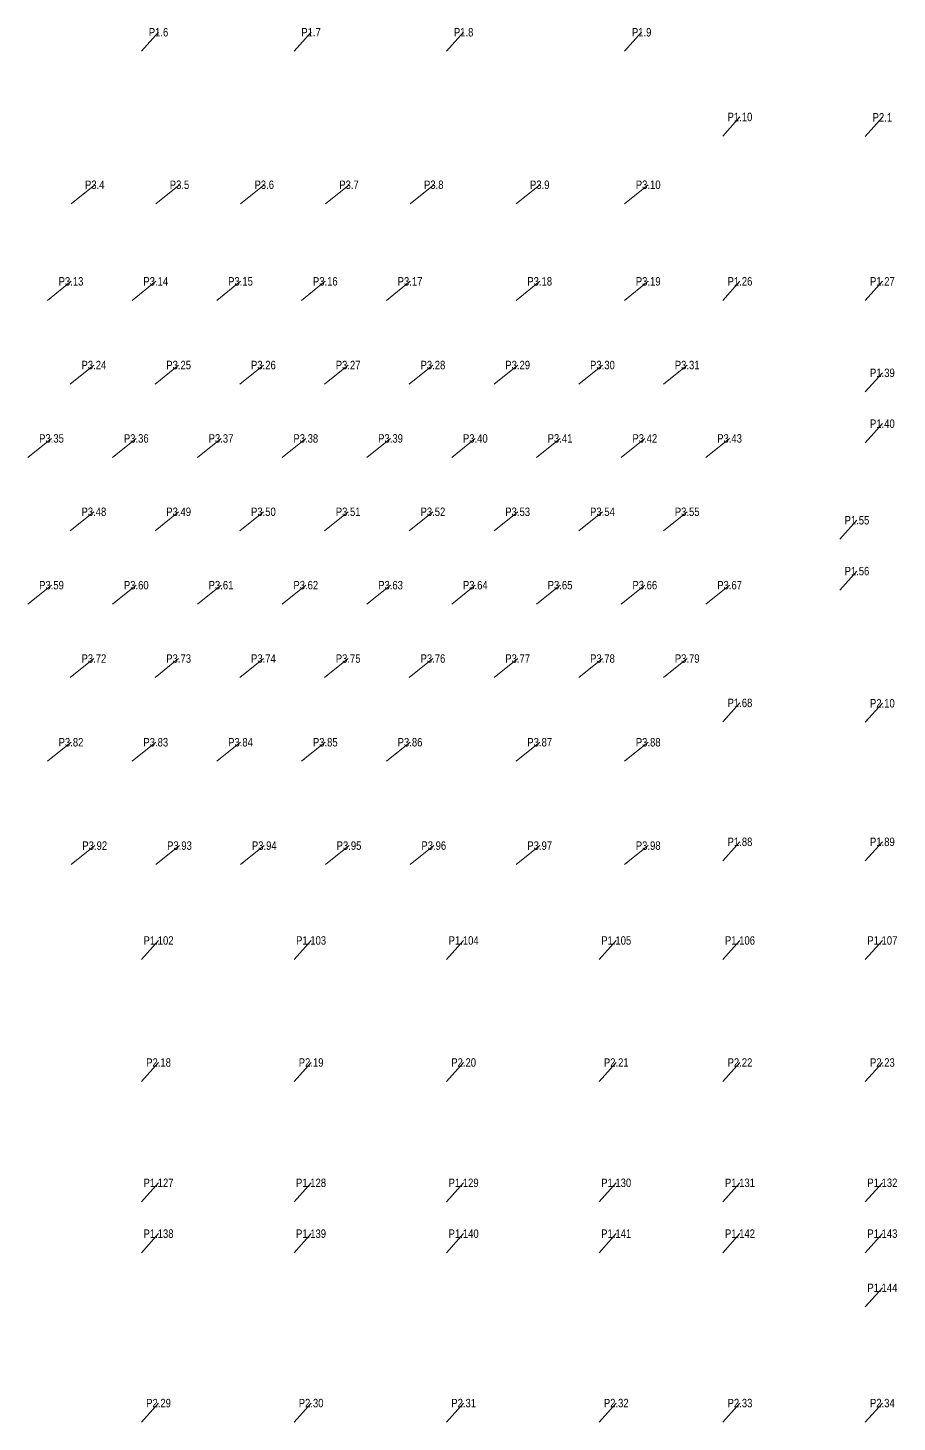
# Model space of a CAD drawing. Header units: millimetres. Extents: x -1281 to 209676, y -1281 to 87681.
# Drawn here: x 48000 to 99276, y 5400 to 87681 of the extents above; entities that cross this region are included whole.
import ezdxf
from ezdxf.enums import TextEntityAlignment as Align

# ---------------------------------------------------------------- set-up
doc = ezdxf.new("R2010")
doc.units = ezdxf.units.MM
doc.layers.get('Defpoints').update_dxf_attribs({"color": 151, "lineweight": 9})
for name, color, linetype, lineweight in [('NDC_S_ANNO', 7, 'Continuous', 20), ('NDC_S_DIM', 1, 'Continuous', 15), ('NDC_S_VN TEXT', 7, 'Continuous', 20)]:
    doc.layers.add(name, color=color, linetype=linetype, lineweight=lineweight)
doc.styles.add('ARIAL', font='arial.ttf', dxfattribs={"width": 0.8})
doc.styles.add('NDC_DIM', font='', dxfattribs={"width": 0.75})
doc.styles.get('NDC_DIM').set_extended_font_data('Dotum')
doc.dimstyles.new('NDC_dim_iso', dxfattribs={"dimtxt": 2.2, "dimasz": 1, "dimexe": 1.5, "dimexo": 2.5, "dimgap": 1, "dimtad": 1, "dimdec": 0, "dimzin": 0, "dimdsep": 46, "dimtxsty": 'NDC_DIM', "dimblk": 'DIMMARK', "dimcen": 0.09, "dimdle": 1.2, "dimclrd": 1, "dimclre": 1, "dimclrt": 3, "dimadec": 0, "dimazin": 0, "dimtfac": 1, "dimtdec": 0, "dimtix": 1, "dimtofl": 0, "dimtmove": 0, "dimatfit": 3, "dimfxl": 6, "dimfxlon": 1, "dimtolj": 1, "dimtzin": 0, "dimarcsym": 0})

# ---------------------------------------------------------------- blocks, each defined once
blk = doc.blocks.new('DIMMARK')
at = {"layer": 'NDC_S_DIM', "color": 1}
blk.add_line((-1.5, 0), (1, 0), dxfattribs=at)
at = {"layer": 'NDC_S_DIM', "color": 2, "const_width": 0.1}
blk.add_lwpolyline([(-0.42, -0.42), (0.42, 0.42)], dxfattribs=at)
blk = doc.blocks.new('*U185')
at = {"layer": 'NDC_S_ANNO', "ltscale": 0.8, "style": 'ARIAL', "width": 0.8}
blk.add_attdef('TEN', text='', height=2.5, dxfattribs=at).set_placement((5.03, 5.62), align=Align.MIDDLE_CENTER)
at = {"layer": 'NDC_S_ANNO', "ltscale": 0.8, "style": 'ARIAL', "width": 0.8, "flags": 1}
blk.add_attdef('CHU_THICH', text='', height=2.5, dxfattribs=at).set_placement((0, 0), align=Align.MIDDLE_CENTER)
at = {"layer": 'Defpoints'}
blk.add_leader([(0, 0), (5.03, 5.62)], dimstyle='NDC_dim_iso', override={"dimgap": 0.625, "dimtad": 0}, dxfattribs=at)
blk = doc.blocks.new('*U187')
at = {"layer": 'NDC_S_ANNO', "ltscale": 0.8, "style": 'ARIAL', "width": 0.8}
blk.add_attdef('TEN', text='', height=2.5, dxfattribs=at).set_placement((6.97, 5.62), align=Align.MIDDLE_CENTER)
at = {"layer": 'NDC_S_ANNO', "ltscale": 0.8, "style": 'ARIAL', "width": 0.8, "flags": 1}
blk.add_attdef('CHU_THICH', text='', height=2.5, dxfattribs=at).set_placement((0, 0), align=Align.MIDDLE_CENTER)
at = {"layer": 'Defpoints'}
blk.add_leader([(0, 0), (6.97, 5.62)], dimstyle='NDC_dim_iso', override={"dimgap": 0.625, "dimtad": 0}, dxfattribs=at)

msp = doc.modelspace()

# ---------------------------------------------------------------- block references
at = {"layer": 'NDC_S_VN TEXT', "xscale": 200, "yscale": 200, "zscale": 200}
for p, values in [((54700, 86300), {'TEN': 'P1.6'}), ((63700, 86300), {'TEN': 'P1.7'}), ((72700, 86300), {'TEN': 'P1.8'}), ((83200, 86300), {'TEN': 'P1.9'}), ((89000, 81300), {'TEN': 'P1.10'}), ((89000, 71600), {'TEN': 'P1.26'}), ((97400, 71600), {'TEN': 'P1.27'}), ((97400, 66200), {'TEN': 'P1.39'}), ((97400, 63200), {'TEN': 'P1.40'}), ((95900, 57500), {'TEN': 'P1.55'}), ((95900, 54500), {'TEN': 'P1.56'}), ((89000, 46722), {'TEN': 'P1.68'}), ((89000, 38522), {'TEN': 'P1.88'}), ((97400, 38522), {'TEN': 'P1.89'}), ((54700, 32700), {'TEN': 'P1.102'}), ((63700, 32700), {'TEN': 'P1.103'}), ((72700, 32700), {'TEN': 'P1.104'}), ((81700, 32700), {'TEN': 'P1.105'}), ((89000, 32700), {'TEN': 'P1.106'}), ((97400, 32700), {'TEN': 'P1.107'}), ((54700, 18398), {'TEN': 'P1.127'}), ((63698, 18398), {'TEN': 'P1.128'}), ((72698, 18398), {'TEN': 'P1.129'}), ((81698, 18398), {'TEN': 'P1.130'}), ((89000, 18398), {'TEN': 'P1.131'}), ((97400, 18400), {'TEN': 'P1.132'}), ((54700, 15398), {'TEN': 'P1.138'}), ((63698, 15398), {'TEN': 'P1.139'}), ((72700, 15398), {'TEN': 'P1.140'}), ((81698, 15398), {'TEN': 'P1.141'}), ((89000, 15400), {'TEN': 'P1.142'}), ((97400, 15400), {'TEN': 'P1.143'}), ((97400, 12200), {'TEN': 'P1.144'})]:
    msp.add_blockref('*U185', p, dxfattribs=at).add_auto_attribs(values)
at = {"layer": 'NDC_S_VN TEXT'}
ref = msp.add_blockref('*U185', (97400, 81278), dxfattribs=dict(at, xscale=200, yscale=200, zscale=200))
ref.add_attrib('TEN', 'P2.1', dxfattribs={"layer": 'NDC_S_ANNO', "color": 3, "ltscale": 0.8, "height": 500, "style": 'ARIAL', "width": 0.8}).set_placement((98407, 82402), align=Align.MIDDLE_CENTER)
ref = msp.add_blockref('*U187', (50550, 77300), dxfattribs=dict(at, xscale=200, yscale=200, zscale=200))
ref.add_attrib('TEN', 'P3.4', dxfattribs={"layer": 'NDC_S_ANNO', "color": 6, "ltscale": 0.8, "height": 500, "style": 'ARIAL', "width": 0.8}).set_placement((51943, 78423), align=Align.MIDDLE_CENTER)
ref = msp.add_blockref('*U187', (55550, 77300), dxfattribs=dict(at, xscale=200, yscale=200, zscale=200))
ref.add_attrib('TEN', 'P3.5', dxfattribs={"layer": 'NDC_S_ANNO', "color": 6, "ltscale": 0.8, "height": 500, "style": 'ARIAL', "width": 0.8}).set_placement((56943, 78423), align=Align.MIDDLE_CENTER)
ref = msp.add_blockref('*U187', (60550, 77300), dxfattribs=dict(at, xscale=200, yscale=200, zscale=200))
ref.add_attrib('TEN', 'P3.6', dxfattribs={"layer": 'NDC_S_ANNO', "color": 6, "ltscale": 0.8, "height": 500, "style": 'ARIAL', "width": 0.8}).set_placement((61943, 78423), align=Align.MIDDLE_CENTER)
ref = msp.add_blockref('*U187', (65550, 77300), dxfattribs=dict(at, xscale=200, yscale=200, zscale=200))
ref.add_attrib('TEN', 'P3.7', dxfattribs={"layer": 'NDC_S_ANNO', "color": 6, "ltscale": 0.8, "height": 500, "style": 'ARIAL', "width": 0.8}).set_placement((66943, 78423), align=Align.MIDDLE_CENTER)
ref = msp.add_blockref('*U187', (70550, 77300), dxfattribs=dict(at, xscale=200, yscale=200, zscale=200))
ref.add_attrib('TEN', 'P3.8', dxfattribs={"layer": 'NDC_S_ANNO', "color": 6, "ltscale": 0.8, "height": 500, "style": 'ARIAL', "width": 0.8}).set_placement((71943, 78423), align=Align.MIDDLE_CENTER)
ref = msp.add_blockref('*U187', (76800, 77300), dxfattribs=dict(at, xscale=200, yscale=200, zscale=200))
ref.add_attrib('TEN', 'P3.9', dxfattribs={"layer": 'NDC_S_ANNO', "color": 6, "ltscale": 0.8, "height": 500, "style": 'ARIAL', "width": 0.8}).set_placement((78193, 78423), align=Align.MIDDLE_CENTER)
ref = msp.add_blockref('*U187', (83200, 77300), dxfattribs=dict(at, xscale=200, yscale=200, zscale=200))
ref.add_attrib('TEN', 'P3.10', dxfattribs={"layer": 'NDC_S_ANNO', "color": 6, "ltscale": 0.8, "height": 500, "style": 'ARIAL', "width": 0.8}).set_placement((84593, 78423), align=Align.MIDDLE_CENTER)
ref = msp.add_blockref('*U187', (49150, 71600), dxfattribs=dict(at, xscale=200, yscale=200, zscale=200))
ref.add_attrib('TEN', 'P3.13', dxfattribs={"layer": 'NDC_S_ANNO', "color": 6, "ltscale": 0.8, "height": 500, "style": 'ARIAL', "width": 0.8}).set_placement((50543, 72723), align=Align.MIDDLE_CENTER)
ref = msp.add_blockref('*U187', (54150, 71600), dxfattribs=dict(at, xscale=200, yscale=200, zscale=200))
ref.add_attrib('TEN', 'P3.14', dxfattribs={"layer": 'NDC_S_ANNO', "color": 6, "ltscale": 0.8, "height": 500, "style": 'ARIAL', "width": 0.8}).set_placement((55543, 72723), align=Align.MIDDLE_CENTER)
ref = msp.add_blockref('*U187', (59150, 71600), dxfattribs=dict(at, xscale=200, yscale=200, zscale=200))
ref.add_attrib('TEN', 'P3.15', dxfattribs={"layer": 'NDC_S_ANNO', "color": 6, "ltscale": 0.8, "height": 500, "style": 'ARIAL', "width": 0.8}).set_placement((60543, 72723), align=Align.MIDDLE_CENTER)
ref = msp.add_blockref('*U187', (64150, 71600), dxfattribs=dict(at, xscale=200, yscale=200, zscale=200))
ref.add_attrib('TEN', 'P3.16', dxfattribs={"layer": 'NDC_S_ANNO', "color": 6, "ltscale": 0.8, "height": 500, "style": 'ARIAL', "width": 0.8}).set_placement((65543, 72723), align=Align.MIDDLE_CENTER)
ref = msp.add_blockref('*U187', (69150, 71600), dxfattribs=dict(at, xscale=200, yscale=200, zscale=200))
ref.add_attrib('TEN', 'P3.17', dxfattribs={"layer": 'NDC_S_ANNO', "color": 6, "ltscale": 0.8, "height": 500, "style": 'ARIAL', "width": 0.8}).set_placement((70543, 72723), align=Align.MIDDLE_CENTER)
ref = msp.add_blockref('*U187', (76800, 71600), dxfattribs=dict(at, xscale=200, yscale=200, zscale=200))
ref.add_attrib('TEN', 'P3.18', dxfattribs={"layer": 'NDC_S_ANNO', "color": 6, "ltscale": 0.8, "height": 500, "style": 'ARIAL', "width": 0.8}).set_placement((78193, 72723), align=Align.MIDDLE_CENTER)
ref = msp.add_blockref('*U187', (83200, 71600), dxfattribs=dict(at, xscale=200, yscale=200, zscale=200))
ref.add_attrib('TEN', 'P3.19', dxfattribs={"layer": 'NDC_S_ANNO', "color": 6, "ltscale": 0.8, "height": 500, "style": 'ARIAL', "width": 0.8}).set_placement((84593, 72723), align=Align.MIDDLE_CENTER)
ref = msp.add_blockref('*U187', (50500, 66660), dxfattribs=dict(at, xscale=200, yscale=200, zscale=200))
ref.add_attrib('TEN', 'P3.24', dxfattribs={"layer": 'NDC_S_ANNO', "color": 6, "ltscale": 0.8, "height": 500, "style": 'ARIAL', "width": 0.8}).set_placement((51893, 67783), align=Align.MIDDLE_CENTER)
ref = msp.add_blockref('*U187', (55500, 66660), dxfattribs=dict(at, xscale=200, yscale=200, zscale=200))
ref.add_attrib('TEN', 'P3.25', dxfattribs={"layer": 'NDC_S_ANNO', "color": 6, "ltscale": 0.8, "height": 500, "style": 'ARIAL', "width": 0.8}).set_placement((56893, 67783), align=Align.MIDDLE_CENTER)
ref = msp.add_blockref('*U187', (60500, 66660), dxfattribs=dict(at, xscale=200, yscale=200, zscale=200))
ref.add_attrib('TEN', 'P3.26', dxfattribs={"layer": 'NDC_S_ANNO', "color": 6, "ltscale": 0.8, "height": 500, "style": 'ARIAL', "width": 0.8}).set_placement((61893, 67783), align=Align.MIDDLE_CENTER)
ref = msp.add_blockref('*U187', (65500, 66660), dxfattribs=dict(at, xscale=200, yscale=200, zscale=200))
ref.add_attrib('TEN', 'P3.27', dxfattribs={"layer": 'NDC_S_ANNO', "color": 6, "ltscale": 0.8, "height": 500, "style": 'ARIAL', "width": 0.8}).set_placement((66893, 67783), align=Align.MIDDLE_CENTER)
ref = msp.add_blockref('*U187', (70500, 66660), dxfattribs=dict(at, xscale=200, yscale=200, zscale=200))
ref.add_attrib('TEN', 'P3.28', dxfattribs={"layer": 'NDC_S_ANNO', "color": 6, "ltscale": 0.8, "height": 500, "style": 'ARIAL', "width": 0.8}).set_placement((71893, 67783), align=Align.MIDDLE_CENTER)
ref = msp.add_blockref('*U187', (75500, 66660), dxfattribs=dict(at, xscale=200, yscale=200, zscale=200))
ref.add_attrib('TEN', 'P3.29', dxfattribs={"layer": 'NDC_S_ANNO', "color": 6, "ltscale": 0.8, "height": 500, "style": 'ARIAL', "width": 0.8}).set_placement((76893, 67783), align=Align.MIDDLE_CENTER)
ref = msp.add_blockref('*U187', (80500, 66660), dxfattribs=dict(at, xscale=200, yscale=200, zscale=200))
ref.add_attrib('TEN', 'P3.30', dxfattribs={"layer": 'NDC_S_ANNO', "color": 6, "ltscale": 0.8, "height": 500, "style": 'ARIAL', "width": 0.8}).set_placement((81893, 67783), align=Align.MIDDLE_CENTER)
ref = msp.add_blockref('*U187', (85500, 66660), dxfattribs=dict(at, xscale=200, yscale=200, zscale=200))
ref.add_attrib('TEN', 'P3.31', dxfattribs={"layer": 'NDC_S_ANNO', "color": 6, "ltscale": 0.8, "height": 500, "style": 'ARIAL', "width": 0.8}).set_placement((86893, 67783), align=Align.MIDDLE_CENTER)
ref = msp.add_blockref('*U187', (48000, 62330), dxfattribs=dict(at, xscale=200, yscale=200, zscale=200))
ref.add_attrib('TEN', 'P3.35', dxfattribs={"layer": 'NDC_S_ANNO', "color": 6, "ltscale": 0.8, "height": 500, "style": 'ARIAL', "width": 0.8}).set_placement((49393, 63453), align=Align.MIDDLE_CENTER)
ref = msp.add_blockref('*U187', (53000, 62330), dxfattribs=dict(at, xscale=200, yscale=200, zscale=200))
ref.add_attrib('TEN', 'P3.36', dxfattribs={"layer": 'NDC_S_ANNO', "color": 6, "ltscale": 0.8, "height": 500, "style": 'ARIAL', "width": 0.8}).set_placement((54393, 63453), align=Align.MIDDLE_CENTER)
ref = msp.add_blockref('*U187', (58000, 62330), dxfattribs=dict(at, xscale=200, yscale=200, zscale=200))
ref.add_attrib('TEN', 'P3.37', dxfattribs={"layer": 'NDC_S_ANNO', "color": 6, "ltscale": 0.8, "height": 500, "style": 'ARIAL', "width": 0.8}).set_placement((59393, 63453), align=Align.MIDDLE_CENTER)
ref = msp.add_blockref('*U187', (63000, 62330), dxfattribs=dict(at, xscale=200, yscale=200, zscale=200))
ref.add_attrib('TEN', 'P3.38', dxfattribs={"layer": 'NDC_S_ANNO', "color": 6, "ltscale": 0.8, "height": 500, "style": 'ARIAL', "width": 0.8}).set_placement((64393, 63453), align=Align.MIDDLE_CENTER)
ref = msp.add_blockref('*U187', (68000, 62330), dxfattribs=dict(at, xscale=200, yscale=200, zscale=200))
ref.add_attrib('TEN', 'P3.39', dxfattribs={"layer": 'NDC_S_ANNO', "color": 6, "ltscale": 0.8, "height": 500, "style": 'ARIAL', "width": 0.8}).set_placement((69393, 63453), align=Align.MIDDLE_CENTER)
ref = msp.add_blockref('*U187', (73000, 62330), dxfattribs=dict(at, xscale=200, yscale=200, zscale=200))
ref.add_attrib('TEN', 'P3.40', dxfattribs={"layer": 'NDC_S_ANNO', "color": 6, "ltscale": 0.8, "height": 500, "style": 'ARIAL', "width": 0.8}).set_placement((74393, 63453), align=Align.MIDDLE_CENTER)
ref = msp.add_blockref('*U187', (78000, 62330), dxfattribs=dict(at, xscale=200, yscale=200, zscale=200))
ref.add_attrib('TEN', 'P3.41', dxfattribs={"layer": 'NDC_S_ANNO', "color": 6, "ltscale": 0.8, "height": 500, "style": 'ARIAL', "width": 0.8}).set_placement((79393, 63453), align=Align.MIDDLE_CENTER)
ref = msp.add_blockref('*U187', (83000, 62330), dxfattribs=dict(at, xscale=200, yscale=200, zscale=200))
ref.add_attrib('TEN', 'P3.42', dxfattribs={"layer": 'NDC_S_ANNO', "color": 6, "ltscale": 0.8, "height": 500, "style": 'ARIAL', "width": 0.8}).set_placement((84393, 63453), align=Align.MIDDLE_CENTER)
ref = msp.add_blockref('*U187', (88000, 62330), dxfattribs=dict(at, xscale=200, yscale=200, zscale=200))
ref.add_attrib('TEN', 'P3.43', dxfattribs={"layer": 'NDC_S_ANNO', "color": 6, "ltscale": 0.8, "height": 500, "style": 'ARIAL', "width": 0.8}).set_placement((89393, 63453), align=Align.MIDDLE_CENTER)
ref = msp.add_blockref('*U187', (50500, 58000), dxfattribs=dict(at, xscale=200, yscale=200, zscale=200))
ref.add_attrib('TEN', 'P3.48', dxfattribs={"layer": 'NDC_S_ANNO', "color": 6, "ltscale": 0.8, "height": 500, "style": 'ARIAL', "width": 0.8}).set_placement((51893, 59123), align=Align.MIDDLE_CENTER)
ref = msp.add_blockref('*U187', (55500, 58000), dxfattribs=dict(at, xscale=200, yscale=200, zscale=200))
ref.add_attrib('TEN', 'P3.49', dxfattribs={"layer": 'NDC_S_ANNO', "color": 6, "ltscale": 0.8, "height": 500, "style": 'ARIAL', "width": 0.8}).set_placement((56893, 59123), align=Align.MIDDLE_CENTER)
ref = msp.add_blockref('*U187', (60500, 58000), dxfattribs=dict(at, xscale=200, yscale=200, zscale=200))
ref.add_attrib('TEN', 'P3.50', dxfattribs={"layer": 'NDC_S_ANNO', "color": 6, "ltscale": 0.8, "height": 500, "style": 'ARIAL', "width": 0.8}).set_placement((61893, 59123), align=Align.MIDDLE_CENTER)
ref = msp.add_blockref('*U187', (65500, 58000), dxfattribs=dict(at, xscale=200, yscale=200, zscale=200))
ref.add_attrib('TEN', 'P3.51', dxfattribs={"layer": 'NDC_S_ANNO', "color": 6, "ltscale": 0.8, "height": 500, "style": 'ARIAL', "width": 0.8}).set_placement((66893, 59123), align=Align.MIDDLE_CENTER)
ref = msp.add_blockref('*U187', (70500, 58000), dxfattribs=dict(at, xscale=200, yscale=200, zscale=200))
ref.add_attrib('TEN', 'P3.52', dxfattribs={"layer": 'NDC_S_ANNO', "color": 6, "ltscale": 0.8, "height": 500, "style": 'ARIAL', "width": 0.8}).set_placement((71893, 59123), align=Align.MIDDLE_CENTER)
ref = msp.add_blockref('*U187', (75500, 58000), dxfattribs=dict(at, xscale=200, yscale=200, zscale=200))
ref.add_attrib('TEN', 'P3.53', dxfattribs={"layer": 'NDC_S_ANNO', "color": 6, "ltscale": 0.8, "height": 500, "style": 'ARIAL', "width": 0.8}).set_placement((76893, 59123), align=Align.MIDDLE_CENTER)
ref = msp.add_blockref('*U187', (80500, 58000), dxfattribs=dict(at, xscale=200, yscale=200, zscale=200))
ref.add_attrib('TEN', 'P3.54', dxfattribs={"layer": 'NDC_S_ANNO', "color": 6, "ltscale": 0.8, "height": 500, "style": 'ARIAL', "width": 0.8}).set_placement((81893, 59123), align=Align.MIDDLE_CENTER)
ref = msp.add_blockref('*U187', (85500, 58000), dxfattribs=dict(at, xscale=200, yscale=200, zscale=200))
ref.add_attrib('TEN', 'P3.55', dxfattribs={"layer": 'NDC_S_ANNO', "color": 6, "ltscale": 0.8, "height": 500, "style": 'ARIAL', "width": 0.8}).set_placement((86893, 59123), align=Align.MIDDLE_CENTER)
ref = msp.add_blockref('*U187', (48000, 53670), dxfattribs=dict(at, xscale=200, yscale=200, zscale=200))
ref.add_attrib('TEN', 'P3.59', dxfattribs={"layer": 'NDC_S_ANNO', "color": 6, "ltscale": 0.8, "height": 500, "style": 'ARIAL', "width": 0.8}).set_placement((49393, 54793), align=Align.MIDDLE_CENTER)
ref = msp.add_blockref('*U187', (53000, 53670), dxfattribs=dict(at, xscale=200, yscale=200, zscale=200))
ref.add_attrib('TEN', 'P3.60', dxfattribs={"layer": 'NDC_S_ANNO', "color": 6, "ltscale": 0.8, "height": 500, "style": 'ARIAL', "width": 0.8}).set_placement((54393, 54793), align=Align.MIDDLE_CENTER)
ref = msp.add_blockref('*U187', (58000, 53670), dxfattribs=dict(at, xscale=200, yscale=200, zscale=200))
ref.add_attrib('TEN', 'P3.61', dxfattribs={"layer": 'NDC_S_ANNO', "color": 6, "ltscale": 0.8, "height": 500, "style": 'ARIAL', "width": 0.8}).set_placement((59393, 54793), align=Align.MIDDLE_CENTER)
ref = msp.add_blockref('*U187', (63000, 53670), dxfattribs=dict(at, xscale=200, yscale=200, zscale=200))
ref.add_attrib('TEN', 'P3.62', dxfattribs={"layer": 'NDC_S_ANNO', "color": 6, "ltscale": 0.8, "height": 500, "style": 'ARIAL', "width": 0.8}).set_placement((64393, 54793), align=Align.MIDDLE_CENTER)
ref = msp.add_blockref('*U187', (68000, 53670), dxfattribs=dict(at, xscale=200, yscale=200, zscale=200))
ref.add_attrib('TEN', 'P3.63', dxfattribs={"layer": 'NDC_S_ANNO', "color": 6, "ltscale": 0.8, "height": 500, "style": 'ARIAL', "width": 0.8}).set_placement((69393, 54793), align=Align.MIDDLE_CENTER)
ref = msp.add_blockref('*U187', (73000, 53670), dxfattribs=dict(at, xscale=200, yscale=200, zscale=200))
ref.add_attrib('TEN', 'P3.64', dxfattribs={"layer": 'NDC_S_ANNO', "color": 6, "ltscale": 0.8, "height": 500, "style": 'ARIAL', "width": 0.8}).set_placement((74393, 54793), align=Align.MIDDLE_CENTER)
ref = msp.add_blockref('*U187', (78000, 53670), dxfattribs=dict(at, xscale=200, yscale=200, zscale=200))
ref.add_attrib('TEN', 'P3.65', dxfattribs={"layer": 'NDC_S_ANNO', "color": 6, "ltscale": 0.8, "height": 500, "style": 'ARIAL', "width": 0.8}).set_placement((79393, 54793), align=Align.MIDDLE_CENTER)
ref = msp.add_blockref('*U187', (83000, 53670), dxfattribs=dict(at, xscale=200, yscale=200, zscale=200))
ref.add_attrib('TEN', 'P3.66', dxfattribs={"layer": 'NDC_S_ANNO', "color": 6, "ltscale": 0.8, "height": 500, "style": 'ARIAL', "width": 0.8}).set_placement((84393, 54793), align=Align.MIDDLE_CENTER)
ref = msp.add_blockref('*U187', (88000, 53670), dxfattribs=dict(at, xscale=200, yscale=200, zscale=200))
ref.add_attrib('TEN', 'P3.67', dxfattribs={"layer": 'NDC_S_ANNO', "color": 6, "ltscale": 0.8, "height": 500, "style": 'ARIAL', "width": 0.8}).set_placement((89393, 54793), align=Align.MIDDLE_CENTER)
ref = msp.add_blockref('*U187', (50500, 49340), dxfattribs=dict(at, xscale=200, yscale=200, zscale=200))
ref.add_attrib('TEN', 'P3.72', dxfattribs={"layer": 'NDC_S_ANNO', "color": 6, "ltscale": 0.8, "height": 500, "style": 'ARIAL', "width": 0.8}).set_placement((51893, 50463), align=Align.MIDDLE_CENTER)
ref = msp.add_blockref('*U187', (55500, 49340), dxfattribs=dict(at, xscale=200, yscale=200, zscale=200))
ref.add_attrib('TEN', 'P3.73', dxfattribs={"layer": 'NDC_S_ANNO', "color": 6, "ltscale": 0.8, "height": 500, "style": 'ARIAL', "width": 0.8}).set_placement((56893, 50463), align=Align.MIDDLE_CENTER)
ref = msp.add_blockref('*U187', (60500, 49340), dxfattribs=dict(at, xscale=200, yscale=200, zscale=200))
ref.add_attrib('TEN', 'P3.74', dxfattribs={"layer": 'NDC_S_ANNO', "color": 6, "ltscale": 0.8, "height": 500, "style": 'ARIAL', "width": 0.8}).set_placement((61893, 50463), align=Align.MIDDLE_CENTER)
ref = msp.add_blockref('*U187', (65500, 49340), dxfattribs=dict(at, xscale=200, yscale=200, zscale=200))
ref.add_attrib('TEN', 'P3.75', dxfattribs={"layer": 'NDC_S_ANNO', "color": 6, "ltscale": 0.8, "height": 500, "style": 'ARIAL', "width": 0.8}).set_placement((66893, 50463), align=Align.MIDDLE_CENTER)
ref = msp.add_blockref('*U187', (70500, 49340), dxfattribs=dict(at, xscale=200, yscale=200, zscale=200))
ref.add_attrib('TEN', 'P3.76', dxfattribs={"layer": 'NDC_S_ANNO', "color": 6, "ltscale": 0.8, "height": 500, "style": 'ARIAL', "width": 0.8}).set_placement((71893, 50463), align=Align.MIDDLE_CENTER)
ref = msp.add_blockref('*U187', (75500, 49340), dxfattribs=dict(at, xscale=200, yscale=200, zscale=200))
ref.add_attrib('TEN', 'P3.77', dxfattribs={"layer": 'NDC_S_ANNO', "color": 6, "ltscale": 0.8, "height": 500, "style": 'ARIAL', "width": 0.8}).set_placement((76893, 50463), align=Align.MIDDLE_CENTER)
ref = msp.add_blockref('*U187', (80500, 49340), dxfattribs=dict(at, xscale=200, yscale=200, zscale=200))
ref.add_attrib('TEN', 'P3.78', dxfattribs={"layer": 'NDC_S_ANNO', "color": 6, "ltscale": 0.8, "height": 500, "style": 'ARIAL', "width": 0.8}).set_placement((81893, 50463), align=Align.MIDDLE_CENTER)
ref = msp.add_blockref('*U187', (85500, 49340), dxfattribs=dict(at, xscale=200, yscale=200, zscale=200))
ref.add_attrib('TEN', 'P3.79', dxfattribs={"layer": 'NDC_S_ANNO', "color": 6, "ltscale": 0.8, "height": 500, "style": 'ARIAL', "width": 0.8}).set_placement((86893, 50463), align=Align.MIDDLE_CENTER)
ref = msp.add_blockref('*U185', (97400, 46700), dxfattribs=dict(at, xscale=200, yscale=200, zscale=200))
ref.add_attrib('TEN', 'P2.10', dxfattribs={"layer": 'NDC_S_ANNO', "color": 3, "ltscale": 0.8, "height": 500, "style": 'ARIAL', "width": 0.8}).set_placement((98407, 47823), align=Align.MIDDLE_CENTER)
ref = msp.add_blockref('*U187', (49150, 44400), dxfattribs=dict(at, xscale=200, yscale=200, zscale=200))
ref.add_attrib('TEN', 'P3.82', dxfattribs={"layer": 'NDC_S_ANNO', "color": 6, "ltscale": 0.8, "height": 500, "style": 'ARIAL', "width": 0.8}).set_placement((50543, 45523), align=Align.MIDDLE_CENTER)
ref = msp.add_blockref('*U187', (54150, 44400), dxfattribs=dict(at, xscale=200, yscale=200, zscale=200))
ref.add_attrib('TEN', 'P3.83', dxfattribs={"layer": 'NDC_S_ANNO', "color": 6, "ltscale": 0.8, "height": 500, "style": 'ARIAL', "width": 0.8}).set_placement((55543, 45523), align=Align.MIDDLE_CENTER)
ref = msp.add_blockref('*U187', (59150, 44400), dxfattribs=dict(at, xscale=200, yscale=200, zscale=200))
ref.add_attrib('TEN', 'P3.84', dxfattribs={"layer": 'NDC_S_ANNO', "color": 6, "ltscale": 0.8, "height": 500, "style": 'ARIAL', "width": 0.8}).set_placement((60543, 45523), align=Align.MIDDLE_CENTER)
ref = msp.add_blockref('*U187', (64150, 44400), dxfattribs=dict(at, xscale=200, yscale=200, zscale=200))
ref.add_attrib('TEN', 'P3.85', dxfattribs={"layer": 'NDC_S_ANNO', "color": 6, "ltscale": 0.8, "height": 500, "style": 'ARIAL', "width": 0.8}).set_placement((65543, 45523), align=Align.MIDDLE_CENTER)
ref = msp.add_blockref('*U187', (69150, 44400), dxfattribs=dict(at, xscale=200, yscale=200, zscale=200))
ref.add_attrib('TEN', 'P3.86', dxfattribs={"layer": 'NDC_S_ANNO', "color": 6, "ltscale": 0.8, "height": 500, "style": 'ARIAL', "width": 0.8}).set_placement((70543, 45523), align=Align.MIDDLE_CENTER)
ref = msp.add_blockref('*U187', (76800, 44400), dxfattribs=dict(at, xscale=200, yscale=200, zscale=200))
ref.add_attrib('TEN', 'P3.87', dxfattribs={"layer": 'NDC_S_ANNO', "color": 6, "ltscale": 0.8, "height": 500, "style": 'ARIAL', "width": 0.8}).set_placement((78193, 45523), align=Align.MIDDLE_CENTER)
ref = msp.add_blockref('*U187', (83200, 44400), dxfattribs=dict(at, xscale=200, yscale=200, zscale=200))
ref.add_attrib('TEN', 'P3.88', dxfattribs={"layer": 'NDC_S_ANNO', "color": 6, "ltscale": 0.8, "height": 500, "style": 'ARIAL', "width": 0.8}).set_placement((84593, 45523), align=Align.MIDDLE_CENTER)
ref = msp.add_blockref('*U187', (50550, 38300), dxfattribs=dict(at, xscale=200, yscale=200, zscale=200))
ref.add_attrib('TEN', 'P3.92', dxfattribs={"layer": 'NDC_S_ANNO', "color": 6, "ltscale": 0.8, "height": 500, "style": 'ARIAL', "width": 0.8}).set_placement((51943, 39423), align=Align.MIDDLE_CENTER)
ref = msp.add_blockref('*U187', (55550, 38300), dxfattribs=dict(at, xscale=200, yscale=200, zscale=200))
ref.add_attrib('TEN', 'P3.93', dxfattribs={"layer": 'NDC_S_ANNO', "color": 6, "ltscale": 0.8, "height": 500, "style": 'ARIAL', "width": 0.8}).set_placement((56943, 39423), align=Align.MIDDLE_CENTER)
ref = msp.add_blockref('*U187', (60550, 38300), dxfattribs=dict(at, xscale=200, yscale=200, zscale=200))
ref.add_attrib('TEN', 'P3.94', dxfattribs={"layer": 'NDC_S_ANNO', "color": 6, "ltscale": 0.8, "height": 500, "style": 'ARIAL', "width": 0.8}).set_placement((61943, 39423), align=Align.MIDDLE_CENTER)
ref = msp.add_blockref('*U187', (65550, 38300), dxfattribs=dict(at, xscale=200, yscale=200, zscale=200))
ref.add_attrib('TEN', 'P3.95', dxfattribs={"layer": 'NDC_S_ANNO', "color": 6, "ltscale": 0.8, "height": 500, "style": 'ARIAL', "width": 0.8}).set_placement((66943, 39423), align=Align.MIDDLE_CENTER)
ref = msp.add_blockref('*U187', (70550, 38300), dxfattribs=dict(at, xscale=200, yscale=200, zscale=200))
ref.add_attrib('TEN', 'P3.96', dxfattribs={"layer": 'NDC_S_ANNO', "color": 6, "ltscale": 0.8, "height": 500, "style": 'ARIAL', "width": 0.8}).set_placement((71943, 39423), align=Align.MIDDLE_CENTER)
ref = msp.add_blockref('*U187', (76800, 38300), dxfattribs=dict(at, xscale=200, yscale=200, zscale=200))
ref.add_attrib('TEN', 'P3.97', dxfattribs={"layer": 'NDC_S_ANNO', "color": 6, "ltscale": 0.8, "height": 500, "style": 'ARIAL', "width": 0.8}).set_placement((78193, 39423), align=Align.MIDDLE_CENTER)
ref = msp.add_blockref('*U187', (83200, 38300), dxfattribs=dict(at, xscale=200, yscale=200, zscale=200))
ref.add_attrib('TEN', 'P3.98', dxfattribs={"layer": 'NDC_S_ANNO', "color": 6, "ltscale": 0.8, "height": 500, "style": 'ARIAL', "width": 0.8}).set_placement((84593, 39423), align=Align.MIDDLE_CENTER)
ref = msp.add_blockref('*U185', (54700, 25500), dxfattribs=dict(at, xscale=200, yscale=200, zscale=200))
ref.add_attrib('TEN', 'P2.18', dxfattribs={"layer": 'NDC_S_ANNO', "color": 3, "ltscale": 0.8, "height": 500, "style": 'ARIAL', "width": 0.8}).set_placement((55707, 26623), align=Align.MIDDLE_CENTER)
ref = msp.add_blockref('*U185', (63700, 25500), dxfattribs=dict(at, xscale=200, yscale=200, zscale=200))
ref.add_attrib('TEN', 'P2.19', dxfattribs={"layer": 'NDC_S_ANNO', "color": 3, "ltscale": 0.8, "height": 500, "style": 'ARIAL', "width": 0.8}).set_placement((64707, 26623), align=Align.MIDDLE_CENTER)
ref = msp.add_blockref('*U185', (72700, 25500), dxfattribs=dict(at, xscale=200, yscale=200, zscale=200))
ref.add_attrib('TEN', 'P2.20', dxfattribs={"layer": 'NDC_S_ANNO', "color": 3, "ltscale": 0.8, "height": 500, "style": 'ARIAL', "width": 0.8}).set_placement((73707, 26623), align=Align.MIDDLE_CENTER)
ref = msp.add_blockref('*U185', (81700, 25500), dxfattribs=dict(at, xscale=200, yscale=200, zscale=200))
ref.add_attrib('TEN', 'P2.21', dxfattribs={"layer": 'NDC_S_ANNO', "color": 3, "ltscale": 0.8, "height": 500, "style": 'ARIAL', "width": 0.8}).set_placement((82707, 26623), align=Align.MIDDLE_CENTER)
ref = msp.add_blockref('*U185', (89000, 25500), dxfattribs=dict(at, xscale=200, yscale=200, zscale=200))
ref.add_attrib('TEN', 'P2.22', dxfattribs={"layer": 'NDC_S_ANNO', "color": 3, "ltscale": 0.8, "height": 500, "style": 'ARIAL', "width": 0.8}).set_placement((90007, 26623), align=Align.MIDDLE_CENTER)
ref = msp.add_blockref('*U185', (97400, 25500), dxfattribs=dict(at, xscale=200, yscale=200, zscale=200))
ref.add_attrib('TEN', 'P2.23', dxfattribs={"layer": 'NDC_S_ANNO', "color": 3, "ltscale": 0.8, "height": 500, "style": 'ARIAL', "width": 0.8}).set_placement((98407, 26623), align=Align.MIDDLE_CENTER)
ref = msp.add_blockref('*U185', (54700, 5400), dxfattribs=dict(at, xscale=200, yscale=200, zscale=200))
ref.add_attrib('TEN', 'P2.29', dxfattribs={"layer": 'NDC_S_ANNO', "color": 3, "ltscale": 0.8, "height": 500, "style": 'ARIAL', "width": 0.8}).set_placement((55707, 6523), align=Align.MIDDLE_CENTER)
ref = msp.add_blockref('*U185', (63700, 5400), dxfattribs=dict(at, xscale=200, yscale=200, zscale=200))
ref.add_attrib('TEN', 'P2.30', dxfattribs={"layer": 'NDC_S_ANNO', "color": 3, "ltscale": 0.8, "height": 500, "style": 'ARIAL', "width": 0.8}).set_placement((64707, 6523), align=Align.MIDDLE_CENTER)
ref = msp.add_blockref('*U185', (72700, 5400), dxfattribs=dict(at, xscale=200, yscale=200, zscale=200))
ref.add_attrib('TEN', 'P2.31', dxfattribs={"layer": 'NDC_S_ANNO', "color": 3, "ltscale": 0.8, "height": 500, "style": 'ARIAL', "width": 0.8}).set_placement((73707, 6523), align=Align.MIDDLE_CENTER)
ref = msp.add_blockref('*U185', (81700, 5400), dxfattribs=dict(at, xscale=200, yscale=200, zscale=200))
ref.add_attrib('TEN', 'P2.32', dxfattribs={"layer": 'NDC_S_ANNO', "color": 3, "ltscale": 0.8, "height": 500, "style": 'ARIAL', "width": 0.8}).set_placement((82707, 6523), align=Align.MIDDLE_CENTER)
ref = msp.add_blockref('*U185', (89000, 5400), dxfattribs=dict(at, xscale=200, yscale=200, zscale=200))
ref.add_attrib('TEN', 'P2.33', dxfattribs={"layer": 'NDC_S_ANNO', "color": 3, "ltscale": 0.8, "height": 500, "style": 'ARIAL', "width": 0.8}).set_placement((90007, 6523), align=Align.MIDDLE_CENTER)
ref = msp.add_blockref('*U185', (97400, 5400), dxfattribs=dict(at, xscale=200, yscale=200, zscale=200))
ref.add_attrib('TEN', 'P2.34', dxfattribs={"layer": 'NDC_S_ANNO', "color": 3, "ltscale": 0.8, "height": 500, "style": 'ARIAL', "width": 0.8}).set_placement((98407, 6523), align=Align.MIDDLE_CENTER)

doc.saveas('drawing.dxf')
